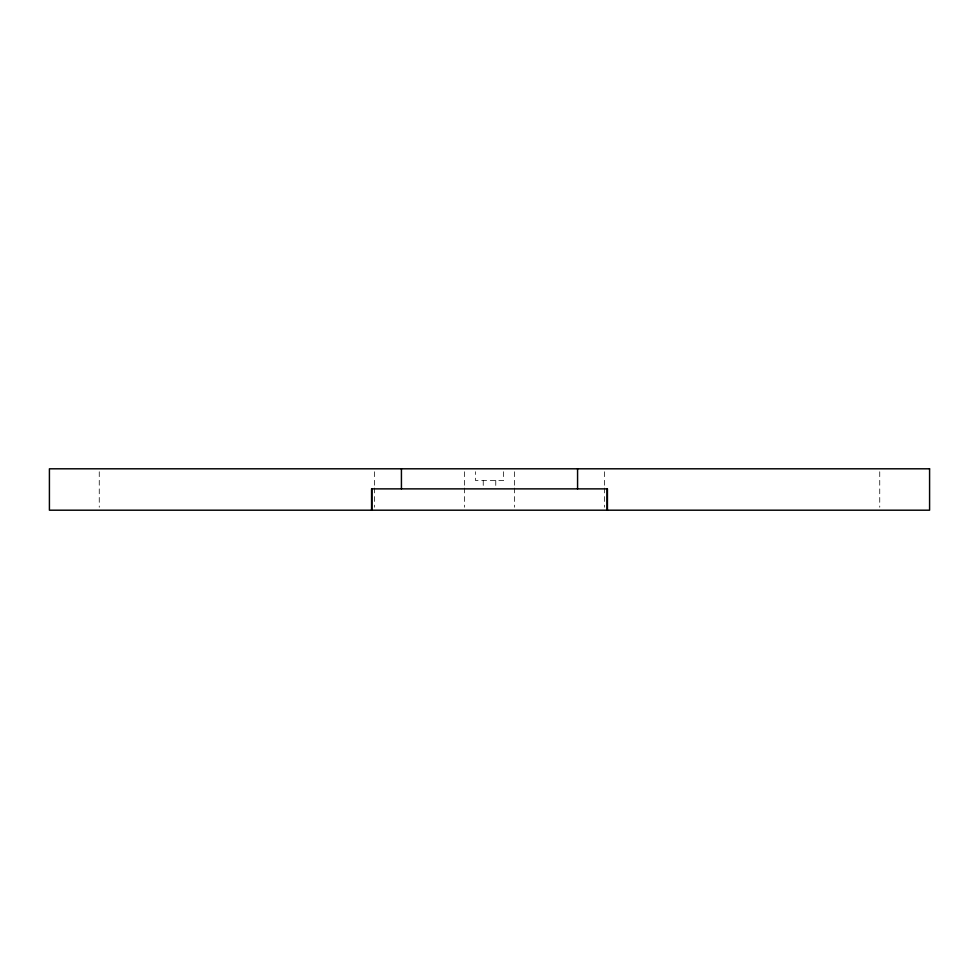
<?xml version="1.0" encoding="UTF-8"?>
<svg xmlns="http://www.w3.org/2000/svg" width="979" height="979" viewBox="0 0 979 979"><rect width="100%" height="100%" fill="white"/><g stroke="black" fill="none" stroke-linecap="round" stroke-linejoin="round"><path stroke-width="0.73" stroke-dasharray="4.89 3.67" d="M879.742 471.768L879.742 507.232M604.435 471.768L604.435 486.539M604.435 488.019L604.435 507.232M514.575 471.768L514.575 486.539M514.575 488.019L514.575 507.232M503.5 471.731L503.5 480.518L475.5 480.518L475.5 471.731M495.766 480.518L495.766 487.481M483.234 480.518L483.234 487.481M464.425 471.768L464.425 486.539M464.425 488.019L464.425 507.232M374.565 471.768L374.565 486.539M374.565 488.019L374.565 507.232M99.258 471.768L99.258 507.232"/><path stroke-width="1.47" d="M607.433 510.194L607.433 488.876L371.567 488.876L371.567 510.194M607.127 488.876L607.127 510.194M577.573 468.806L577.573 488.876M401.427 468.806L401.427 488.876M371.873 488.876L371.873 510.194M929.585 468.806L49.415 468.806L49.415 510.194L929.585 510.194L929.585 468.806"/></g></svg>
